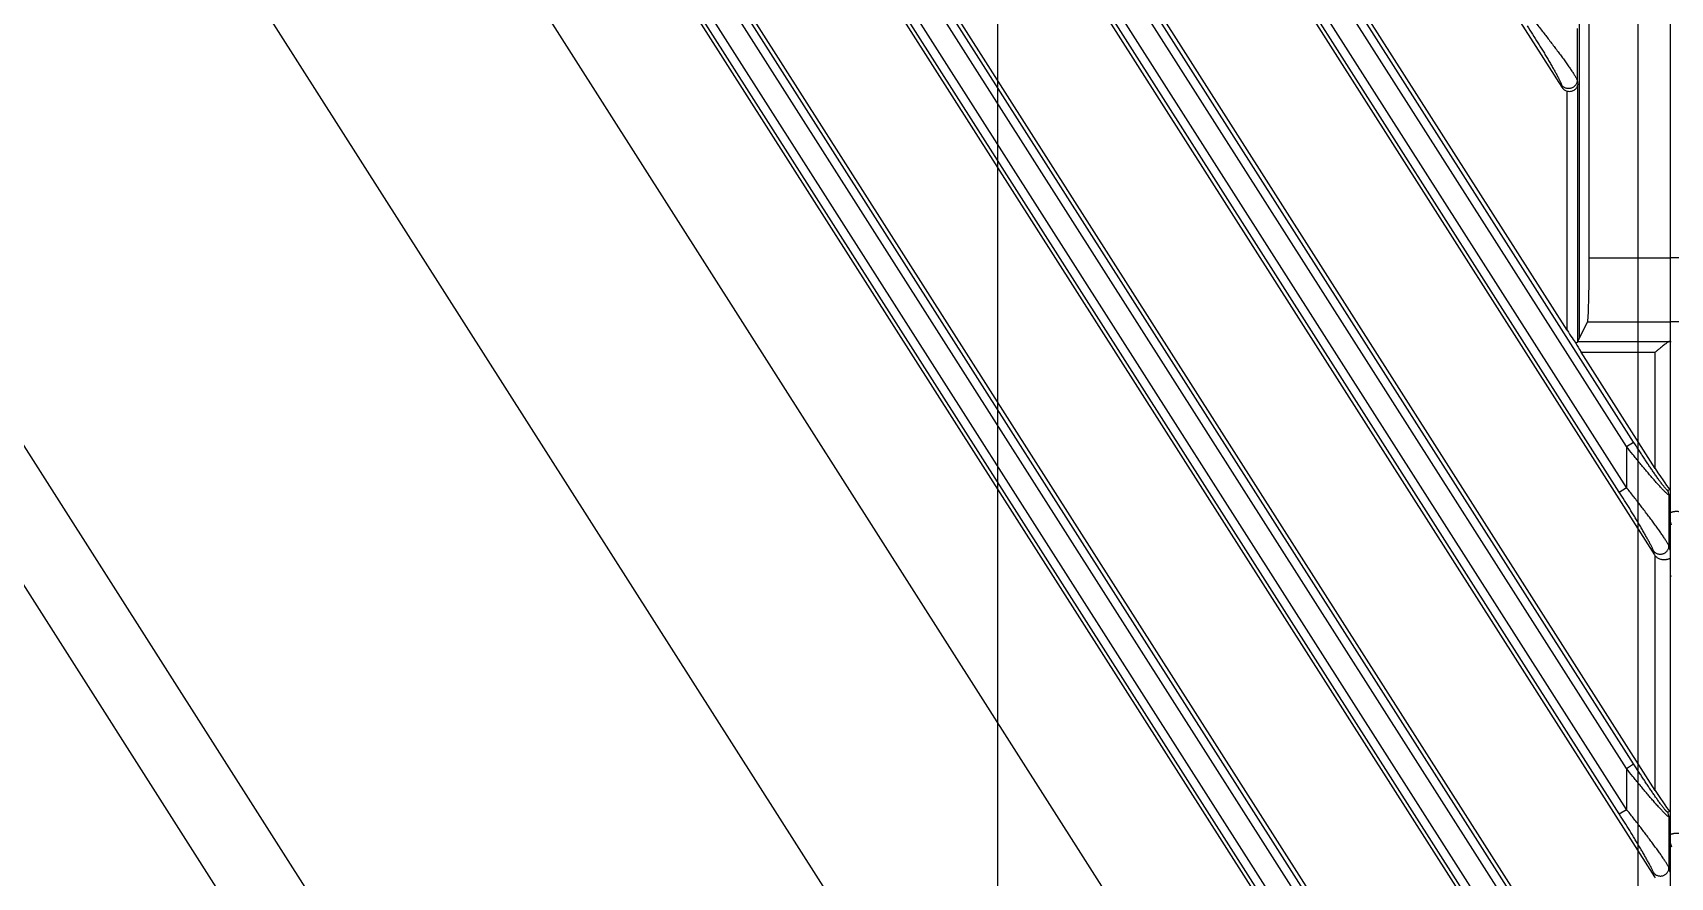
# Model space of a CAD drawing. Header units: millimetres. Extents: x 562 to 17351, y 2396 to 6995.
# Drawn here: x 14462.1 to 14538.8, y 4276 to 4315.6 of the extents above; entities that cross this region are included whole.
import ezdxf

# ---------------------------------------------------------------- set-up
doc = ezdxf.new("R2010")
doc.units = ezdxf.units.MM

# ---------------------------------------------------------------- blocks, each defined once
blk = doc.blocks.new('DTGCNV')
at = {"color": 7, "linetype": 'Continuous'}
for p, q in [((12716.618, 5010.197), (12716.618, 4673.197)), ((13316.618, 5010.197), (13316.618, 4672.697)), ((13136.217, 5009.497), (13315.884, 4727.477)), ((13315.918, 4731.517), (13138.825, 5009.497)), ((13145.821, 5009.497), (13315.884, 4742.552)), ((13315.918, 4746.593), (13148.429, 5009.497)), ((13155.425, 5009.497), (13315.884, 4757.628)), ((13311.784, 4768.157), (13158.034, 5009.497)), ((13165.029, 5009.497), (13311.536, 4779.528)), ((13314.903, 4732.763), (13139.328, 5008.36)), ((13314.903, 4747.839), (13148.933, 5008.36)), ((13314.903, 4762.914), (13158.537, 5008.36)), ((13314.231, 4730.419), (13137.436, 5007.932)), ((13314.567, 4730.633), (13137.772, 5008.146)), ((13314.567, 4732.549), (13138.992, 5008.146)), ((13314.231, 4745.494), (13147.04, 5007.932)), ((13314.567, 4745.708), (13147.376, 5008.146)), ((13314.567, 4747.625), (13148.596, 5008.146)), ((13314.231, 4760.57), (13156.644, 5007.932)), ((13314.567, 4760.784), (13156.98, 5008.146)), ((13314.567, 4762.7), (13158.201, 5008.146)), ((13122.275, 5005.363), (13314.224, 4704.063)), ((13129.327, 5005.237), (13315.884, 4712.401)), ((13315.918, 4716.442), (13131.855, 5005.363)), ((13298.047, 4708.984), (13109.906, 5004.305)), ((13314.567, 4715.558), (13130.913, 5003.836)), ((13314.567, 4717.474), (13132.134, 5003.836)), ((13314.903, 4717.688), (13132.47, 5004.051)), ((13314.231, 4715.344), (13130.577, 5003.622)), ((13149.851, 4903.451), (13275.555, 4706.135)), ((13273.331, 4703.111), (13194.982, 4826.095)), ((13312.371, 4767.796), (13312.371, 4807.099)), ((13312.821, 4771.544), (13312.821, 4803.35)), ((13312.257, 4782.283), (13312.257, 4779.86)), ((13312.257, 4779.86), (13312.284, 4779.648)), ((13311.521, 4779.645), (13311.536, 4779.528)), ((13311.784, 4768.157), (13311.784, 4779.351)), ((13312.284, 4767.622), (13312.284, 4779.648)), ((12720.416, 4771.544), (12716.618, 4771.544)), ((13312.821, 4771.544), (13316.618, 4771.544)), ((12720.49, 4768.548), (12716.618, 4768.548)), ((13312.284, 4767.622), (13312.747, 4768.548)), ((13312.747, 4768.548), (13316.618, 4768.548)), ((13312.201, 4767.539), (13312.283, 4767.622)), ((13312.283, 4767.622), (13316.581, 4767.622)), ((13312.443, 4767.122), (13315.918, 4767.122)), ((13315.918, 4761.668), (13312.443, 4767.122)), ((13315.918, 4761.668), (13315.918, 4767.122)), ((13314.567, 4762.7), (13314.903, 4762.914)), ((13314.567, 4762.7), (13314.567, 4760.784)), ((13314.231, 4760.57), (13314.567, 4760.784)), ((13316.605, 4760.682), (13316.497, 4760.65)), ((13316.618, 4760.453), (13316.559, 4760.436)), ((13316.559, 4760.436), (13316.559, 4758.044)), ((12716.677, 4759.021), (12716.618, 4759.224)), ((13315.884, 4757.628), (13315.825, 4757.83)), ((13315.918, 4746.593), (13315.918, 4757.581)), ((13316.618, 4757.842), (13316.559, 4758.044)), ((12716.677, 4756.63), (12716.618, 4756.612)), ((13314.567, 4747.625), (13314.903, 4747.839)), ((13314.567, 4747.625), (13314.567, 4745.708)), ((13314.231, 4745.494), (13314.567, 4745.708)), ((13316.605, 4745.606), (13316.497, 4745.575)), ((13316.618, 4745.378), (13316.559, 4745.36)), ((13316.559, 4745.36), (13316.559, 4742.969)), ((12716.618, 4744.148), (12716.677, 4743.946)), ((13316.618, 4742.766), (13316.559, 4742.969)), ((13315.884, 4742.552), (13315.825, 4742.755))]:
    blk.add_line(p, q, dxfattribs=at)
for centre in [(13316.158, 4760.435), (13316.158, 4745.36)]:
    blk.add_arc(centre, 0.402, 0.12821, 32.37179, dxfattribs=at)
for centre, major_axis, ratio, start_param, end_param in [((13311.871, 4779.749), (-0.052, 0.405), 0.97951, -4.264838, -3.490965), ((13312.743, 4771.544), (0, 3), 0.026186, -3.089233, -1.570796), ((12717.318, 4767.633), (0.7, 0), 0.052408, 3.141593, 3.470593), ((13311.784, 4768.239), (-0.499, 0.789), 0.046753, -4.638574, -3.652279), ((13312.495, 4767.122), (-0.321, 0.499), 0.073624, 0.537273, 1.523567), ((13311.784, 4767.623), (0.5, 0), 0.052408, -0.05236, -0.02618), ((13315.918, 4767.633), (0.7, 0), 0.052408, -0.329, 0), ((13315.918, 4761.782), (-0.698, 1.104), 0.046753, -4.638574, -3.259594), ((13316.217, 4757.852), (-0.117, 0.402), 0.954439, -4.415997, -4.276035), ((13315.918, 4746.707), (-0.698, 1.104), 0.046753, -4.638574, -3.259594), ((13316.217, 4742.777), (-0.117, 0.402), 0.954439, -4.415997, -4.276035)]:
    blk.add_ellipse(centre, major_axis=major_axis, ratio=ratio, start_param=start_param, end_param=end_param, dxfattribs=at)
for points, knots in [([(13309.921, 4782.41), (13310.006, 4782.277), (13310.174, 4782.011), (13310.38, 4781.679), (13310.543, 4781.414), (13310.662, 4781.218), (13310.779, 4781.024), (13310.892, 4780.832), (13311.002, 4780.645), (13311.108, 4780.462), (13311.207, 4780.287), (13311.285, 4780.146), (13311.343, 4780.038), (13311.382, 4779.963), (13311.418, 4779.893), (13311.45, 4779.828), (13311.477, 4779.77), (13311.495, 4779.726), (13311.507, 4779.695), (13311.513, 4779.676), (13311.518, 4779.66), (13311.52, 4779.65), (13311.521, 4779.645)], [0, 0, 0, 0, 0.147854, 0.294636, 0.367264, 0.439153, 0.510088, 0.579799, 0.647935, 0.714028, 0.777425, 0.83718, 0.86528, 0.891898, 0.916748, 0.939475, 0.959663, 0.976821, 0.984101, 0.990427, 0.995741, 1, 1, 1, 1]), ([(13310.257, 4782.624), (13310.367, 4782.486), (13310.584, 4782.212), (13310.851, 4781.867), (13311.06, 4781.594), (13311.213, 4781.392), (13311.362, 4781.194), (13311.506, 4781), (13311.644, 4780.811), (13311.774, 4780.629), (13311.896, 4780.456), (13311.989, 4780.319), (13312.058, 4780.216), (13312.103, 4780.146), (13312.144, 4780.081), (13312.18, 4780.022), (13312.209, 4779.97), (13312.23, 4779.931), (13312.242, 4779.904), (13312.249, 4779.887), (13312.254, 4779.872), (13312.256, 4779.864), (13312.257, 4779.86)], [0, 0, 0, 0, 0.154445, 0.30727, 0.382534, 0.456692, 0.529432, 0.600377, 0.669045, 0.734822, 0.796897, 0.854183, 0.880595, 0.905226, 0.927827, 0.94811, 0.965769, 0.980485, 0.986646, 0.991965, 0.996419, 1, 1, 1, 1]), ([(13312.257, 4779.86), (13312.257, 4779.839), (13312.253, 4779.797), (13312.237, 4779.735), (13312.212, 4779.677), (13312.177, 4779.624), (13312.135, 4779.577), (13312.085, 4779.537), (13312.029, 4779.505), (13311.969, 4779.482), (13311.906, 4779.469), (13311.842, 4779.466), (13311.778, 4779.473), (13311.716, 4779.49), (13311.658, 4779.516), (13311.605, 4779.552), (13311.558, 4779.595), (13311.532, 4779.628), (13311.521, 4779.645)], [0, 0, 0, 0, 0.061771, 0.123674, 0.185724, 0.247974, 0.310429, 0.373081, 0.435901, 0.498841, 0.561846, 0.62485, 0.687789, 0.750605, 0.813254, 0.8757, 0.937956, 1, 1, 1, 1]), ([(13311.784, 4779.351), (13311.818, 4779.343), (13311.888, 4779.335), (13311.988, 4779.345), (13312.077, 4779.374), (13312.151, 4779.415), (13312.209, 4779.467), (13312.25, 4779.524), (13312.276, 4779.585), (13312.283, 4779.627), (13312.284, 4779.648)], [0, 0, 0, 0, 0.160899, 0.314742, 0.456494, 0.584742, 0.700638, 0.806545, 0.905309, 1, 1, 1, 1]), ([(13316.581, 4767.622), (13316.577, 4767.621), (13316.569, 4767.619), (13316.557, 4767.615), (13316.544, 4767.609), (13316.523, 4767.599), (13316.496, 4767.583), (13316.461, 4767.56), (13316.423, 4767.533), (13316.368, 4767.492), (13316.295, 4767.436), (13316.205, 4767.362), (13316.111, 4767.285), (13316.015, 4767.204), (13315.951, 4767.15), (13315.918, 4767.122)], [0, 0, 0, 0, 0.013463, 0.028958, 0.046471, 0.065932, 0.110248, 0.160922, 0.216933, 0.277361, 0.408429, 0.549248, 0.696374, 0.84732, 1, 1, 1, 1]), ([(13316.497, 4760.65), (13316.495, 4760.649), (13316.492, 4760.65), (13316.488, 4760.651), (13316.482, 4760.654), (13316.474, 4760.659), (13316.464, 4760.667), (13316.452, 4760.678), (13316.438, 4760.691), (13316.423, 4760.707), (13316.4, 4760.732), (13316.369, 4760.768), (13316.33, 4760.817), (13316.287, 4760.872), (13316.241, 4760.932), (13316.193, 4760.996), (13316.125, 4761.088), (13316.037, 4761.21), (13315.929, 4761.363), (13315.819, 4761.523), (13315.706, 4761.688), (13315.593, 4761.857), (13315.478, 4762.029), (13315.363, 4762.203), (13315.248, 4762.379), (13315.094, 4762.616), (13314.979, 4762.795), (13314.903, 4762.914)], [0, 0, 0, 0, 0.001988, 0.003277, 0.004801, 0.008605, 0.013451, 0.019328, 0.026206, 0.034036, 0.042764, 0.062675, 0.085465, 0.110691, 0.137955, 0.166932, 0.197336, 0.261568, 0.329268, 0.399486, 0.471568, 0.545042, 0.619552, 0.694837, 0.77068, 0.84692, 1, 1, 1, 1]), ([(13316.559, 4760.436), (13316.557, 4760.435), (13316.552, 4760.436), (13316.544, 4760.438), (13316.535, 4760.443), (13316.523, 4760.449), (13316.51, 4760.458), (13316.489, 4760.474), (13316.459, 4760.499), (13316.42, 4760.535), (13316.375, 4760.578), (13316.326, 4760.627), (13316.273, 4760.682), (13316.216, 4760.742), (13316.135, 4760.829), (13316.028, 4760.948), (13315.894, 4761.098), (13315.755, 4761.258), (13315.612, 4761.425), (13315.466, 4761.598), (13315.318, 4761.775), (13315.169, 4761.956), (13315.019, 4762.139), (13314.817, 4762.387), (13314.667, 4762.574), (13314.567, 4762.7)], [0, 0, 0, 0, 0.002036, 0.004765, 0.008306, 0.012701, 0.017956, 0.024063, 0.038745, 0.05652, 0.077106, 0.100208, 0.125538, 0.152825, 0.181822, 0.244102, 0.310933, 0.381227, 0.454167, 0.529124, 0.605619, 0.683271, 0.76177, 0.840872, 1, 1, 1, 1]), ([(13315.825, 4757.83), (13315.823, 4757.836), (13315.819, 4757.849), (13315.808, 4757.878), (13315.791, 4757.919), (13315.766, 4757.974), (13315.736, 4758.035), (13315.702, 4758.103), (13315.651, 4758.201), (13315.58, 4758.332), (13315.488, 4758.497), (13315.39, 4758.67), (13315.286, 4758.849), (13315.178, 4759.033), (13315.067, 4759.22), (13314.914, 4759.474), (13314.717, 4759.795), (13314.477, 4760.182), (13314.313, 4760.44), (13314.231, 4760.57)], [0, 0, 0, 0, 0.005901, 0.012735, 0.028952, 0.048163, 0.069902, 0.093761, 0.1194, 0.174923, 0.234768, 0.297789, 0.363198, 0.430435, 0.499095, 0.568871, 0.710853, 0.85493, 1, 1, 1, 1]), ([(13316.559, 4758.044), (13316.557, 4758.05), (13316.553, 4758.061), (13316.541, 4758.087), (13316.522, 4758.124), (13316.494, 4758.174), (13316.46, 4758.23), (13316.422, 4758.292), (13316.362, 4758.385), (13316.278, 4758.511), (13316.167, 4758.671), (13316.046, 4758.841), (13315.917, 4759.02), (13315.782, 4759.205), (13315.641, 4759.394), (13315.446, 4759.654), (13315.194, 4759.985), (13314.884, 4760.384), (13314.673, 4760.65), (13314.567, 4760.784)], [0, 0, 0, 0, 0.00509, 0.010986, 0.025069, 0.041978, 0.061422, 0.083117, 0.106791, 0.15915, 0.216898, 0.278823, 0.34401, 0.411766, 0.481566, 0.552988, 0.699417, 0.848964, 1, 1, 1, 1]), ([(13316.618, 4760.683), (13316.618, 4760.682), (13316.618, 4760.681), (13316.618, 4760.679), (13316.617, 4760.678), (13316.615, 4760.677), (13316.613, 4760.677), (13316.611, 4760.678), (13316.608, 4760.68), (13316.606, 4760.681), (13316.605, 4760.682)], [0, 0, 0, 0, 0.134296, 0.239838, 0.325336, 0.408088, 0.50825, 0.637794, 0.80127, 1, 1, 1, 1]), ([(12717.318, 4759.485), (12717.303, 4759.503), (12717.269, 4759.537), (12717.21, 4759.58), (12717.147, 4759.613), (12717.082, 4759.637), (12717.017, 4759.652), (12716.954, 4759.66), (12716.895, 4759.661), (12716.84, 4759.656), (12716.797, 4759.649), (12716.766, 4759.642), (12716.739, 4759.636), (12716.714, 4759.628), (12716.69, 4759.621), (12716.676, 4759.617), (12716.662, 4759.613), (12716.651, 4759.612), (12716.64, 4759.612), (12716.632, 4759.615), (12716.625, 4759.621), (12716.621, 4759.63), (12716.619, 4759.641), (12716.618, 4759.649), (12716.618, 4759.654)], [0, 0, 0, 0, 0.092092, 0.18383, 0.274482, 0.363041, 0.448376, 0.529457, 0.605459, 0.675766, 0.739913, 0.769539, 0.797439, 0.847676, 0.869774, 0.889641, 0.907107, 0.922074, 0.934647, 0.945489, 0.956057, 0.968087, 0.982675, 1, 1, 1, 1]), ([(13315.825, 4757.83), (13315.836, 4757.813), (13315.862, 4757.781), (13315.908, 4757.74), (13315.96, 4757.706), (13316.018, 4757.681), (13316.079, 4757.666), (13316.142, 4757.659), (13316.206, 4757.663), (13316.268, 4757.676), (13316.328, 4757.698), (13316.383, 4757.73), (13316.433, 4757.769), (13316.476, 4757.815), (13316.511, 4757.867), (13316.538, 4757.923), (13316.554, 4757.983), (13316.559, 4758.024), (13316.559, 4758.044)], [0, 0, 0, 0, 0.061114, 0.122614, 0.184534, 0.246921, 0.309743, 0.372937, 0.436398, 0.5, 0.563602, 0.627063, 0.690257, 0.753079, 0.815466, 0.877386, 0.938886, 1, 1, 1, 1]), ([(13315.918, 4757.581), (13315.934, 4757.562), (13315.968, 4757.528), (13316.026, 4757.486), (13316.089, 4757.452), (13316.154, 4757.428), (13316.219, 4757.413), (13316.282, 4757.406), (13316.342, 4757.405), (13316.397, 4757.409), (13316.439, 4757.416), (13316.471, 4757.423), (13316.498, 4757.43), (13316.523, 4757.437), (13316.546, 4757.444), (13316.561, 4757.449), (13316.574, 4757.452), (13316.586, 4757.454), (13316.596, 4757.454), (13316.605, 4757.451), (13316.611, 4757.445), (13316.616, 4757.436), (13316.618, 4757.424), (13316.618, 4757.416), (13316.618, 4757.412)], [0, 0, 0, 0, 0.092092, 0.18383, 0.274482, 0.363041, 0.448376, 0.529457, 0.605459, 0.675766, 0.739913, 0.769539, 0.797439, 0.847676, 0.869774, 0.889641, 0.907107, 0.922074, 0.934647, 0.945489, 0.956057, 0.968087, 0.982675, 1, 1, 1, 1]), ([(12716.618, 4756.382), (12716.618, 4756.383), (12716.618, 4756.385), (12716.619, 4756.386), (12716.62, 4756.388), (12716.622, 4756.388), (12716.624, 4756.388), (12716.626, 4756.387), (12716.628, 4756.386), (12716.63, 4756.385), (12716.631, 4756.384)], [0, 0, 0, 0, 0.134296, 0.239838, 0.325336, 0.408088, 0.50825, 0.637794, 0.80127, 1, 1, 1, 1]), ([(13316.559, 4745.36), (13316.557, 4745.36), (13316.552, 4745.36), (13316.544, 4745.363), (13316.535, 4745.367), (13316.523, 4745.374), (13316.51, 4745.383), (13316.489, 4745.399), (13316.459, 4745.424), (13316.42, 4745.46), (13316.375, 4745.503), (13316.326, 4745.552), (13316.273, 4745.607), (13316.216, 4745.667), (13316.135, 4745.754), (13316.028, 4745.872), (13315.894, 4746.023), (13315.755, 4746.183), (13315.612, 4746.35), (13315.466, 4746.522), (13315.318, 4746.7), (13315.169, 4746.88), (13315.019, 4747.064), (13314.817, 4747.312), (13314.667, 4747.499), (13314.567, 4747.625)], [0, 0, 0, 0, 0.002036, 0.004765, 0.008306, 0.012701, 0.017956, 0.024063, 0.038745, 0.05652, 0.077106, 0.100208, 0.125538, 0.152825, 0.181822, 0.244102, 0.310933, 0.381227, 0.454167, 0.529124, 0.605619, 0.683271, 0.76177, 0.840872, 1, 1, 1, 1]), ([(13316.497, 4745.575), (13316.495, 4745.574), (13316.492, 4745.574), (13316.488, 4745.576), (13316.482, 4745.578), (13316.474, 4745.583), (13316.464, 4745.592), (13316.452, 4745.603), (13316.438, 4745.616), (13316.423, 4745.632), (13316.4, 4745.657), (13316.369, 4745.693), (13316.33, 4745.742), (13316.287, 4745.796), (13316.241, 4745.856), (13316.193, 4745.92), (13316.125, 4746.013), (13316.037, 4746.135), (13315.929, 4746.288), (13315.819, 4746.447), (13315.706, 4746.612), (13315.593, 4746.781), (13315.478, 4746.953), (13315.363, 4747.128), (13315.248, 4747.304), (13315.094, 4747.541), (13314.979, 4747.719), (13314.903, 4747.839)], [0, 0, 0, 0, 0.001988, 0.003277, 0.004801, 0.008605, 0.013451, 0.019328, 0.026206, 0.034036, 0.042764, 0.062675, 0.085465, 0.110691, 0.137955, 0.166932, 0.197336, 0.261568, 0.329268, 0.399486, 0.471568, 0.545042, 0.619552, 0.694837, 0.77068, 0.84692, 1, 1, 1, 1]), ([(13315.825, 4742.755), (13315.823, 4742.761), (13315.819, 4742.773), (13315.808, 4742.802), (13315.791, 4742.843), (13315.766, 4742.898), (13315.736, 4742.96), (13315.702, 4743.027), (13315.651, 4743.126), (13315.58, 4743.257), (13315.488, 4743.422), (13315.39, 4743.595), (13315.286, 4743.774), (13315.178, 4743.957), (13315.067, 4744.144), (13314.914, 4744.398), (13314.717, 4744.719), (13314.477, 4745.107), (13314.313, 4745.365), (13314.231, 4745.494)], [0, 0, 0, 0, 0.005901, 0.012735, 0.028952, 0.048163, 0.069902, 0.093761, 0.1194, 0.174923, 0.234768, 0.297789, 0.363198, 0.430435, 0.499095, 0.568871, 0.710853, 0.85493, 1, 1, 1, 1]), ([(13316.559, 4742.969), (13316.557, 4742.974), (13316.553, 4742.986), (13316.541, 4743.011), (13316.522, 4743.049), (13316.494, 4743.098), (13316.46, 4743.155), (13316.422, 4743.217), (13316.362, 4743.31), (13316.278, 4743.435), (13316.167, 4743.595), (13316.046, 4743.766), (13315.917, 4743.945), (13315.782, 4744.129), (13315.641, 4744.319), (13315.446, 4744.579), (13315.194, 4744.909), (13314.884, 4745.308), (13314.673, 4745.575), (13314.567, 4745.708)], [0, 0, 0, 0, 0.00509, 0.010986, 0.025069, 0.041978, 0.061422, 0.083117, 0.106791, 0.15915, 0.216898, 0.278823, 0.34401, 0.411766, 0.481566, 0.552988, 0.699417, 0.848964, 1, 1, 1, 1]), ([(13316.618, 4745.608), (13316.618, 4745.607), (13316.618, 4745.605), (13316.618, 4745.604), (13316.617, 4745.602), (13316.615, 4745.602), (13316.613, 4745.602), (13316.611, 4745.603), (13316.608, 4745.604), (13316.606, 4745.605), (13316.605, 4745.606)], [0, 0, 0, 0, 0.134296, 0.239838, 0.325336, 0.408088, 0.50825, 0.637794, 0.80127, 1, 1, 1, 1]), ([(12717.318, 4744.409), (12717.303, 4744.428), (12717.269, 4744.462), (12717.21, 4744.504), (12717.147, 4744.538), (12717.082, 4744.562), (12717.017, 4744.577), (12716.954, 4744.584), (12716.895, 4744.585), (12716.84, 4744.581), (12716.797, 4744.574), (12716.766, 4744.567), (12716.739, 4744.56), (12716.714, 4744.553), (12716.69, 4744.546), (12716.676, 4744.541), (12716.662, 4744.538), (12716.651, 4744.536), (12716.64, 4744.536), (12716.632, 4744.539), (12716.625, 4744.545), (12716.621, 4744.554), (12716.619, 4744.566), (12716.618, 4744.574), (12716.618, 4744.578)], [0, 0, 0, 0, 0.092092, 0.18383, 0.274482, 0.363041, 0.448376, 0.529457, 0.605459, 0.675766, 0.739913, 0.769539, 0.797439, 0.847676, 0.869774, 0.889641, 0.907107, 0.922074, 0.934647, 0.945489, 0.956057, 0.968087, 0.982675, 1, 1, 1, 1]), ([(13315.825, 4742.755), (13315.836, 4742.738), (13315.862, 4742.706), (13315.908, 4742.664), (13315.96, 4742.631), (13316.018, 4742.606), (13316.079, 4742.59), (13316.142, 4742.584), (13316.206, 4742.587), (13316.268, 4742.601), (13316.328, 4742.623), (13316.383, 4742.654), (13316.433, 4742.693), (13316.476, 4742.74), (13316.511, 4742.792), (13316.538, 4742.848), (13316.554, 4742.907), (13316.559, 4742.948), (13316.559, 4742.969)], [0, 0, 0, 0, 0.061114, 0.122614, 0.184534, 0.246921, 0.309743, 0.372937, 0.436398, 0.5, 0.563602, 0.627063, 0.690257, 0.753079, 0.815466, 0.877386, 0.938886, 1, 1, 1, 1])]:
    blk.add_open_spline(points, degree=3, knots=knots, dxfattribs=at)
blk = doc.blocks.new('*U61')
blk.add_blockref('DTGCNV', (-13016.618, -4845.197))
blk = doc.blocks.new('*U62')
at = {"color": 0, "linetype": 'ByBlock', "lineweight": -2, "transparency": 16777216}
for p in [(1800, 337.5), (2400, 337.5)]:
    blk.add_blockref('*U61', p, dxfattribs=at)
blk = doc.blocks.new('dfx')
at = {"color": 114, "linetype": 'Continuous', "lineweight": -3, "true_color": 0x139b48}
for p, q in [((13722.982, 8188.727), (13722.982, 8861.227)), ((13692.982, 8283.727), (13692.982, 8771.227))]:
    blk.add_line(p, q, dxfattribs=at)
blk = doc.blocks.new('*U142')
blk.add_blockref('dfx', (-13416.982, -8530.477))
blk = doc.blocks.new('*U143')
at = {"color": 0, "linetype": 'ByBlock', "lineweight": -2, "transparency": 16777216}
blk.add_blockref('*U142', (1800, 0), dxfattribs=at)

msp = doc.modelspace()

# ---------------------------------------------------------------- block references
for name, p in [('*U62', (12438.816, 4041.217)), ('*U143', (12431.316, 4211.467))]:
    msp.add_blockref(name, p)

doc.saveas('drawing.dxf')
